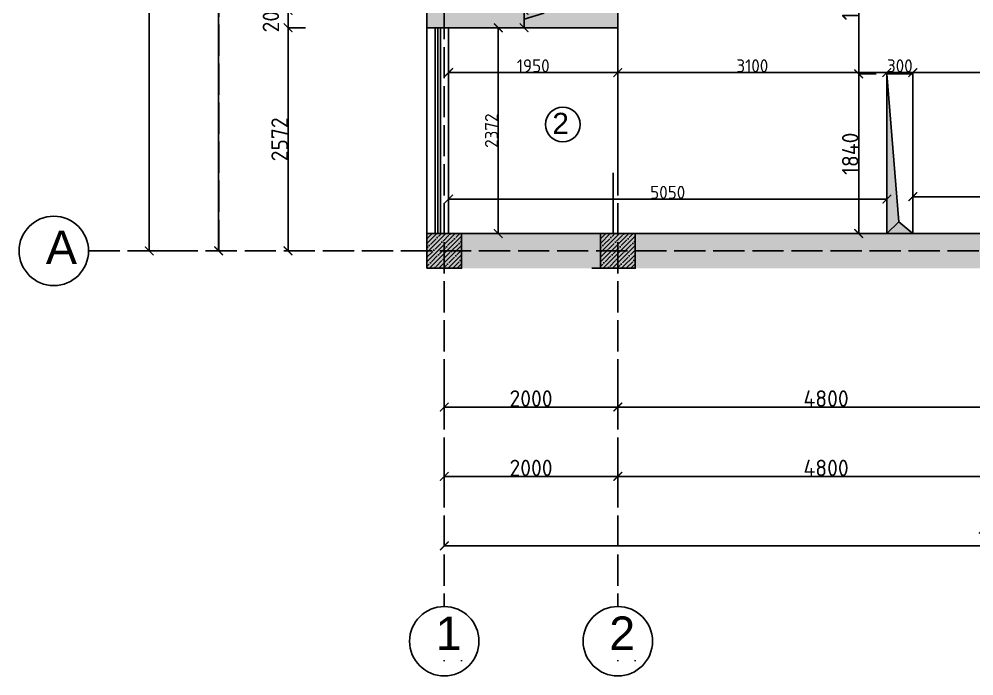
# Model space of a CAD drawing. Header units: millimetres. Extents: x -79936 to 190348, y -17907 to 78730.
# Drawn here: x 103462 to 114466, y 56808 to 64380 of the extents above; entities that cross this region are included whole.
import ezdxf

# ---------------------------------------------------------------- set-up
doc = ezdxf.new("R2010")
doc.units = ezdxf.units.MM
doc.linetypes.add('ACAD_ISO02W100', pattern=[15, 12, -3])
for name, color, linetype in [('0_Rəng_Yaşıllıqlar', 7, 'Continuous'), ('Plan 1', 7, 'Continuous'), ('Plan 2', 7, 'Continuous')]:
    doc.layers.add(name, color=color, linetype=linetype)
doc.styles.add('gost', font='GOST Common.ttf')
doc.styles.get("Standard").update_dxf_attribs({"font": 'arial.ttf'})
doc.dimstyles.new('GOST', dxfattribs={"dimtxt": 190, "dimasz": 100, "dimexe": 0.18, "dimexo": 0.06, "dimgap": 3, "dimtad": 1, "dimdec": 0, "dimzin": 0, "dimdsep": 46, "dimtxsty": 'gost', "dimblk": 'ARCHTICK', "dimcen": 0.09, "dimclrt": 256, "dimadec": 0, "dimazin": 0, "dimtfac": 1, "dimtdec": 0, "dimtofl": 0, "dimtmove": 0, "dimatfit": 3, "dimldrblk": 'ARCHTICK', "dimfxl": 200, "dimfxlon": 1, "dimtolj": 1, "dimtzin": 0, "dimarcsym": 0})

# ---------------------------------------------------------------- blocks, each defined once
blk = doc.blocks.new('_ArchTick')
at = {"color": 0, "linetype": 'ByBlock', "const_width": 0.15}
blk.add_lwpolyline([(-0.5, -0.5), (0.5, 0.5)], dxfattribs=at)
blk = doc.blocks.new('*D272')
at = {"color": 0, "lineweight": -2, "transparency": 16777216}
for p, q in [((109511, 64449), (109511, 64740)), ((109262, 64480), (109282, 64480)), ((109282, 64480), (109282, 64280)), ((109282, 64380), (109511, 64449)), ((109262, 64280), (109282, 64280))]:
    blk.add_line(p, q, dxfattribs=at)
at = {"layer": 'Defpoints', "color": 0, "lineweight": 40, "transparency": 16777216}
for p in [(109262, 64480), (109262, 64280), (109282, 64280)]:
    blk.add_point(p, dxfattribs=at)
at = {"color": 0, "lineweight": -2, "transparency": 16777216, "xscale": 100, "yscale": 100, "zscale": 100}
for p, rotation in [((109282, 64480), 90), ((109282, 64280), 270)]:
    blk.add_blockref('_ArchTick', p, dxfattribs=dict(at, rotation=rotation))
at = {"color": 18, "true_color": 0x000000, "transparency": 16777216, "insert": (109433, 64595), "char_height": 150, "attachment_point": 5, "rotation": 90, "style": 'gost'}
blk.add_mtext('\\A1;200', dxfattribs=at)
blk = doc.blocks.new('*D237')
at = {"color": 0, "lineweight": -2, "transparency": 16777216}
for p, q in [((108964, 64280), (108984, 64280)), ((108984, 64280), (108984, 61908)), ((108884, 61908), (108984, 61908))]:
    blk.add_line(p, q, dxfattribs=at)
at = {"layer": 'Defpoints', "color": 0, "lineweight": 40, "transparency": 16777216}
for p in [(108964, 64280), (108884, 61908), (108984, 61908)]:
    blk.add_point(p, dxfattribs=at)
at = {"color": 0, "lineweight": -2, "transparency": 16777216, "xscale": 100, "yscale": 100, "zscale": 100}
for p, rotation in [((108984, 64280), 90), ((108984, 61908), 270)]:
    blk.add_blockref('_ArchTick', p, dxfattribs=dict(at, rotation=rotation))
at = {"color": 18, "true_color": 0x000000, "transparency": 16777216, "insert": (108906, 63094), "char_height": 150, "attachment_point": 5, "rotation": 90, "style": 'gost'}
blk.add_mtext('\\A1;2372', dxfattribs=at)
blk = doc.blocks.new('*D285')
at = {"color": 0, "lineweight": -2, "transparency": 16777216}
for p, q in [((108412, 63964), (108412, 63764)), ((110362, 63964), (110362, 63764)), ((108412, 63764), (110362, 63764))]:
    blk.add_line(p, q, dxfattribs=at)
at = {"layer": 'Defpoints', "color": 0, "lineweight": 40, "transparency": 16777216}
for p in [(108412, 64280), (110362, 64280), (110362, 63764)]:
    blk.add_point(p, dxfattribs=at)
at = {"color": 0, "lineweight": -2, "transparency": 16777216, "xscale": 100, "yscale": 100, "zscale": 100, "rotation": 180}
blk.add_blockref('_ArchTick', (108412, 63764), dxfattribs=at)
at = {"color": 0, "lineweight": -2, "transparency": 16777216, "xscale": 100, "yscale": 100, "zscale": 100}
blk.add_blockref('_ArchTick', (110362, 63764), dxfattribs=at)
at = {"transparency": 16777216, "insert": (109387, 63842), "char_height": 150, "attachment_point": 5, "style": 'gost'}
blk.add_mtext('\\A1;1950', dxfattribs=at)
blk = doc.blocks.new('*D286')
at = {"color": 0, "lineweight": -2, "transparency": 16777216}
for p, q in [((110362, 63964), (110362, 63764)), ((110362, 63764), (113462, 63764)), ((113462, 63748), (113462, 63764))]:
    blk.add_line(p, q, dxfattribs=at)
at = {"layer": 'Defpoints', "color": 0, "lineweight": 40, "transparency": 16777216}
for p in [(110362, 64280), (113462, 63764), (113462, 63748)]:
    blk.add_point(p, dxfattribs=at)
at = {"color": 0, "lineweight": -2, "transparency": 16777216, "xscale": 100, "yscale": 100, "zscale": 100, "rotation": 180}
blk.add_blockref('_ArchTick', (110362, 63764), dxfattribs=at)
at = {"color": 0, "lineweight": -2, "transparency": 16777216, "xscale": 100, "yscale": 100, "zscale": 100}
blk.add_blockref('_ArchTick', (113462, 63764), dxfattribs=at)
at = {"transparency": 16777216, "insert": (111912, 63842), "char_height": 150, "attachment_point": 5, "style": 'gost'}
blk.add_mtext('\\A1;3100', dxfattribs=at)
blk = doc.blocks.new('*D287')
at = {"color": 0, "lineweight": -2, "transparency": 16777216}
for p, q in [((113462, 63748), (113462, 63764)), ((113462, 63764), (113762, 63764)), ((113762, 63748), (113762, 63764))]:
    blk.add_line(p, q, dxfattribs=at)
at = {"layer": 'Defpoints', "color": 0, "lineweight": 40, "transparency": 16777216}
for p in [(113462, 63748), (113762, 63764), (113762, 63748)]:
    blk.add_point(p, dxfattribs=at)
at = {"color": 0, "lineweight": -2, "transparency": 16777216, "xscale": 100, "yscale": 100, "zscale": 100, "rotation": 180}
blk.add_blockref('_ArchTick', (113462, 63764), dxfattribs=at)
at = {"color": 0, "lineweight": -2, "transparency": 16777216, "xscale": 100, "yscale": 100, "zscale": 100}
blk.add_blockref('_ArchTick', (113762, 63764), dxfattribs=at)
at = {"transparency": 16777216, "insert": (113612, 63842), "char_height": 150, "attachment_point": 5, "style": 'gost'}
blk.add_mtext('\\A1;300', dxfattribs=at)
blk = doc.blocks.new('*D288')
at = {"color": 0, "lineweight": -2, "transparency": 16777216}
for p, q in [((113762, 63748), (113762, 63764)), ((113762, 63764), (119160, 63764)), ((119160, 63766), (119160, 63764))]:
    blk.add_line(p, q, dxfattribs=at)
at = {"layer": 'Defpoints', "color": 0, "lineweight": 40, "transparency": 16777216}
for p in [(113762, 63748), (119160, 63766), (119160, 63764)]:
    blk.add_point(p, dxfattribs=at)
at = {"color": 0, "lineweight": -2, "transparency": 16777216, "xscale": 100, "yscale": 100, "zscale": 100, "rotation": 180}
blk.add_blockref('_ArchTick', (113762, 63764), dxfattribs=at)
at = {"color": 0, "lineweight": -2, "transparency": 16777216, "xscale": 100, "yscale": 100, "zscale": 100}
blk.add_blockref('_ArchTick', (119160, 63764), dxfattribs=at)
at = {"transparency": 16777216, "insert": (116461, 63842), "char_height": 150, "attachment_point": 5, "style": 'gost'}
blk.add_mtext('\\A1;5398', dxfattribs=at)
blk = doc.blocks.new('*D307')
at = {"color": 0, "lineweight": -2, "transparency": 16777216}
for p, q in [((106762, 64280), (106562, 64280)), ((106562, 61708), (106562, 64280)), ((106762, 61708), (106562, 61708))]:
    blk.add_line(p, q, dxfattribs=at)
at = {"layer": 'Defpoints', "color": 0, "lineweight": 40, "transparency": 16777216}
for p in [(106562, 64280), (108412, 64280), (108362, 61708)]:
    blk.add_point(p, dxfattribs=at)
at = {"color": 0, "lineweight": -2, "transparency": 16777216, "xscale": 100, "yscale": 100, "zscale": 100}
for p, rotation in [((106562, 64280), 90), ((106562, 61708), 270)]:
    blk.add_blockref('_ArchTick', p, dxfattribs=dict(at, rotation=rotation))
at = {"transparency": 16777216, "insert": (106464, 62994), "char_height": 190, "attachment_point": 5, "rotation": 90, "style": 'gost'}
blk.add_mtext('\\A1;2572', dxfattribs=at)
blk = doc.blocks.new('*D256')
at = {"color": 0, "lineweight": -2, "transparency": 16777216}
for p, q in [((106762, 64480), (106562, 64480)), ((106562, 64280), (106562, 64480)), ((106762, 64280), (106562, 64280))]:
    blk.add_line(p, q, dxfattribs=at)
at = {"layer": 'Defpoints', "color": 0, "lineweight": 40, "transparency": 16777216}
for p in [(106562, 64480), (108412, 64480), (108412, 64280)]:
    blk.add_point(p, dxfattribs=at)
at = {"color": 0, "lineweight": -2, "transparency": 16777216, "xscale": 100, "yscale": 100, "zscale": 100}
for p, rotation in [((106562, 64480), 90), ((106562, 64280), 270)]:
    blk.add_blockref('_ArchTick', p, dxfattribs=dict(at, rotation=rotation))
at = {"transparency": 16777216, "insert": (106364, 64413), "char_height": 190, "attachment_point": 5, "rotation": 90, "style": 'gost'}
blk.add_mtext('\\A1;200', dxfattribs=at)
blk = doc.blocks.new('*D258')
at = {"color": 0, "lineweight": -2, "transparency": 16777216}
for p, q in [((105162, 72108), (104962, 72108)), ((104962, 61708), (104962, 72108)), ((105162, 61708), (104962, 61708))]:
    blk.add_line(p, q, dxfattribs=at)
at = {"layer": 'Defpoints', "color": 0, "lineweight": 40, "transparency": 16777216}
for p in [(104962, 72108), (108362, 72108), (108362, 61708)]:
    blk.add_point(p, dxfattribs=at)
at = {"color": 0, "lineweight": -2, "transparency": 16777216, "xscale": 100, "yscale": 100, "zscale": 100}
for p, rotation in [((104962, 72108), 90), ((104962, 61708), 270)]:
    blk.add_blockref('_ArchTick', p, dxfattribs=dict(at, rotation=rotation))
at = {"transparency": 16777216, "insert": (104864, 66908), "char_height": 190, "attachment_point": 5, "rotation": 90, "style": 'gost'}
blk.add_mtext('\\A1;10400', dxfattribs=at)
blk = doc.blocks.new('*D259')
at = {"color": 0, "lineweight": -2, "transparency": 16777216}
for p, q in [((105962, 68108), (105762, 68108)), ((105762, 61708), (105762, 68108)), ((105962, 61708), (105762, 61708))]:
    blk.add_line(p, q, dxfattribs=at)
at = {"layer": 'Defpoints', "color": 0, "lineweight": 40, "transparency": 16777216}
for p in [(105762, 68108), (108362, 68108), (108362, 61708)]:
    blk.add_point(p, dxfattribs=at)
at = {"color": 0, "lineweight": -2, "transparency": 16777216, "xscale": 100, "yscale": 100, "zscale": 100}
for p, rotation in [((105762, 68108), 90), ((105762, 61708), 270)]:
    blk.add_blockref('_ArchTick', p, dxfattribs=dict(at, rotation=rotation))
at = {"transparency": 16777216, "insert": (105664, 64908), "char_height": 190, "attachment_point": 5, "rotation": 90, "style": 'gost'}
blk.add_mtext('\\A1;6400', dxfattribs=at)
blk = doc.blocks.new('*D308')
at = {"color": 0, "lineweight": -2, "transparency": 16777216}
for p, q in [((108362, 60108), (108362, 59908)), ((110362, 60108), (110362, 59908)), ((108362, 59908), (110362, 59908))]:
    blk.add_line(p, q, dxfattribs=at)
at = {"layer": 'Defpoints', "color": 0, "lineweight": 40, "transparency": 16777216}
for p in [(108362, 61708), (110362, 61708), (110362, 59908)]:
    blk.add_point(p, dxfattribs=at)
at = {"color": 0, "lineweight": -2, "transparency": 16777216, "xscale": 100, "yscale": 100, "zscale": 100, "rotation": 180}
blk.add_blockref('_ArchTick', (108362, 59908), dxfattribs=at)
at = {"color": 0, "lineweight": -2, "transparency": 16777216, "xscale": 100, "yscale": 100, "zscale": 100}
blk.add_blockref('_ArchTick', (110362, 59908), dxfattribs=at)
at = {"transparency": 16777216, "insert": (109362, 60006), "char_height": 190, "attachment_point": 5, "style": 'gost'}
blk.add_mtext('\\A1;2000', dxfattribs=at)
blk = doc.blocks.new('*D309')
at = {"color": 0, "lineweight": -2, "transparency": 16777216}
for p, q in [((110362, 60108), (110362, 59908)), ((115162, 60108), (115162, 59908)), ((110362, 59908), (115162, 59908))]:
    blk.add_line(p, q, dxfattribs=at)
at = {"layer": 'Defpoints', "color": 0, "lineweight": 40, "transparency": 16777216}
for p in [(110362, 61708), (115162, 61708), (115162, 59908)]:
    blk.add_point(p, dxfattribs=at)
at = {"color": 0, "lineweight": -2, "transparency": 16777216, "xscale": 100, "yscale": 100, "zscale": 100, "rotation": 180}
blk.add_blockref('_ArchTick', (110362, 59908), dxfattribs=at)
at = {"color": 0, "lineweight": -2, "transparency": 16777216, "xscale": 100, "yscale": 100, "zscale": 100}
blk.add_blockref('_ArchTick', (115162, 59908), dxfattribs=at)
at = {"transparency": 16777216, "insert": (112762, 60006), "char_height": 190, "attachment_point": 5, "style": 'gost'}
blk.add_mtext('\\A1;4800', dxfattribs=at)
blk = doc.blocks.new('*D261')
at = {"color": 0, "lineweight": -2, "transparency": 16777216}
for p, q in [((108362, 59308), (108362, 59108)), ((110362, 59308), (110362, 59108)), ((108362, 59108), (110362, 59108))]:
    blk.add_line(p, q, dxfattribs=at)
at = {"layer": 'Defpoints', "color": 0, "lineweight": 40, "transparency": 16777216}
for p in [(108362, 61708), (110362, 61708), (110362, 59108)]:
    blk.add_point(p, dxfattribs=at)
at = {"color": 0, "lineweight": -2, "transparency": 16777216, "xscale": 100, "yscale": 100, "zscale": 100, "rotation": 180}
blk.add_blockref('_ArchTick', (108362, 59108), dxfattribs=at)
at = {"color": 0, "lineweight": -2, "transparency": 16777216, "xscale": 100, "yscale": 100, "zscale": 100}
blk.add_blockref('_ArchTick', (110362, 59108), dxfattribs=at)
at = {"transparency": 16777216, "insert": (109362, 59206), "char_height": 190, "attachment_point": 5, "style": 'gost'}
blk.add_mtext('\\A1;2000', dxfattribs=at)
blk = doc.blocks.new('*D262')
at = {"color": 0, "lineweight": -2, "transparency": 16777216}
for p, q in [((110362, 59308), (110362, 59108)), ((110362, 59108), (115162, 59108)), ((115162, 59108), (115162, 59108))]:
    blk.add_line(p, q, dxfattribs=at)
at = {"layer": 'Defpoints', "color": 0, "lineweight": 40, "transparency": 16777216}
for p in [(110362, 61708), (115162, 59108), (115162, 59108)]:
    blk.add_point(p, dxfattribs=at)
at = {"color": 0, "lineweight": -2, "transparency": 16777216, "xscale": 100, "yscale": 100, "zscale": 100, "rotation": 180}
blk.add_blockref('_ArchTick', (110362, 59108), dxfattribs=at)
at = {"color": 0, "lineweight": -2, "transparency": 16777216, "xscale": 100, "yscale": 100, "zscale": 100}
blk.add_blockref('_ArchTick', (115162, 59108), dxfattribs=at)
at = {"transparency": 16777216, "insert": (112762, 59206), "char_height": 190, "attachment_point": 5, "style": 'gost'}
blk.add_mtext('\\A1;4800', dxfattribs=at)
blk = doc.blocks.new('*D312')
at = {"color": 0, "lineweight": -2, "transparency": 16777216}
for p, q in [((108362, 58508), (108362, 58308)), ((121262, 58508), (121262, 58308)), ((108362, 58308), (121262, 58308))]:
    blk.add_line(p, q, dxfattribs=at)
at = {"layer": 'Defpoints', "color": 0, "lineweight": 40, "transparency": 16777216}
for p in [(108362, 61708), (121262, 61708), (121262, 58308)]:
    blk.add_point(p, dxfattribs=at)
at = {"color": 0, "lineweight": -2, "transparency": 16777216, "xscale": 100, "yscale": 100, "zscale": 100, "rotation": 180}
blk.add_blockref('_ArchTick', (108362, 58308), dxfattribs=at)
at = {"color": 0, "lineweight": -2, "transparency": 16777216, "xscale": 100, "yscale": 100, "zscale": 100}
blk.add_blockref('_ArchTick', (121262, 58308), dxfattribs=at)
at = {"transparency": 16777216, "insert": (114812, 58406), "char_height": 190, "attachment_point": 5, "style": 'gost'}
blk.add_mtext('\\A1;12900', dxfattribs=at)
blk = doc.blocks.new('*D319')
at = {"color": 0, "lineweight": -2, "transparency": 16777216}
for p, q in [((108412, 62105), (108412, 62306)), ((108412, 62305), (113462, 62305)), ((113462, 62105), (113462, 62306))]:
    blk.add_line(p, q, dxfattribs=at)
at = {"layer": 'Defpoints', "color": 0, "lineweight": 40, "transparency": 16777216}
for p in [(113462, 62305), (108412, 61908), (113462, 61908)]:
    blk.add_point(p, dxfattribs=at)
at = {"color": 0, "lineweight": -2, "transparency": 16777216, "xscale": 100, "yscale": 100, "zscale": 100, "rotation": 180}
blk.add_blockref('_ArchTick', (108412, 62305), dxfattribs=at)
at = {"color": 0, "lineweight": -2, "transparency": 16777216, "xscale": 100, "yscale": 100, "zscale": 100}
blk.add_blockref('_ArchTick', (113462, 62305), dxfattribs=at)
at = {"transparency": 16777216, "insert": (110937, 62383), "char_height": 150, "attachment_point": 5, "style": 'gost'}
blk.add_mtext('\\A1;5050', dxfattribs=at)
blk = doc.blocks.new('*D320')
at = {"color": 0, "lineweight": -2, "transparency": 16777216}
for p, q in [((113762, 62133), (113762, 62333)), ((113762, 62333), (119154, 62333)), ((119154, 62133), (119154, 62333))]:
    blk.add_line(p, q, dxfattribs=at)
at = {"layer": 'Defpoints', "color": 0, "lineweight": 40, "transparency": 16777216}
for p in [(119154, 62333), (113762, 61908), (119154, 61908)]:
    blk.add_point(p, dxfattribs=at)
at = {"color": 0, "lineweight": -2, "transparency": 16777216, "xscale": 100, "yscale": 100, "zscale": 100, "rotation": 180}
blk.add_blockref('_ArchTick', (113762, 62333), dxfattribs=at)
at = {"color": 0, "lineweight": -2, "transparency": 16777216, "xscale": 100, "yscale": 100, "zscale": 100}
blk.add_blockref('_ArchTick', (119154, 62333), dxfattribs=at)
at = {"transparency": 16777216, "insert": (116458, 62411), "char_height": 150, "attachment_point": 5, "style": 'gost'}
blk.add_mtext('\\A1;5391', dxfattribs=at)
blk = doc.blocks.new('*D324')
at = {"color": 0, "lineweight": -2, "transparency": 16777216}
for p, q in [((113338, 63748), (113138, 63748)), ((113138, 61908), (113138, 63748)), ((113338, 61908), (113138, 61908))]:
    blk.add_line(p, q, dxfattribs=at)
at = {"layer": 'Defpoints', "color": 0, "lineweight": 40, "transparency": 16777216}
for p in [(113138, 63748), (113462, 63748), (113462, 61908)]:
    blk.add_point(p, dxfattribs=at)
at = {"color": 0, "lineweight": -2, "transparency": 16777216, "xscale": 100, "yscale": 100, "zscale": 100}
for p, rotation in [((113138, 63748), 90), ((113138, 61908), 270)]:
    blk.add_blockref('_ArchTick', p, dxfattribs=dict(at, rotation=rotation))
at = {"transparency": 16777216, "insert": (113040, 62828), "char_height": 190, "attachment_point": 5, "rotation": 90, "style": 'gost'}
blk.add_mtext('\\A1;1840', dxfattribs=at)
blk = doc.blocks.new('*D325')
at = {"color": 0, "lineweight": -2, "transparency": 16777216}
for p, q in [((113338, 65448), (113138, 65448)), ((113138, 63748), (113138, 65448)), ((113338, 63748), (113138, 63748))]:
    blk.add_line(p, q, dxfattribs=at)
at = {"layer": 'Defpoints', "color": 0, "lineweight": 40, "transparency": 16777216}
for p in [(113138, 65448), (113812, 65448), (113462, 63748)]:
    blk.add_point(p, dxfattribs=at)
at = {"color": 0, "lineweight": -2, "transparency": 16777216, "xscale": 100, "yscale": 100, "zscale": 100}
for p, rotation in [((113138, 65448), 90), ((113138, 63748), 270)]:
    blk.add_blockref('_ArchTick', p, dxfattribs=dict(at, rotation=rotation))
at = {"transparency": 16777216, "insert": (113040, 64598), "char_height": 190, "attachment_point": 5, "rotation": 90, "style": 'gost'}
blk.add_mtext('\\A1;1700', dxfattribs=at)

msp = doc.modelspace()

# ---------------------------------------------------------------- hatches: boundary and pattern name
at = {"ltscale": 50, "true_color": 0x636466, "transparency": 33554687}
h = msp.add_hatch(color=251, dxfattribs=at)
h.dxf.hatch_style = 1
h.paths.add_polyline_path([(110362.206, 64480.49), (108562.206, 64480.49), (108562.206, 64280.49), (110362.206, 64280.49)])
h.paths.add_polyline_path([(119162.206, 68308.118), (115162.206, 68308.118), (115162.206, 68658.118), (114962.206, 68658.118), (114962.206, 68108.453), (119162.206, 68109.38)])
h.paths.add_polyline_path([(110438.359, 66508.118), (110362.206, 66508.118), (110362.206, 66308.118), (110438.359, 66308.118)], flags=17)
h.paths.add_polyline_path([(108562.206, 64480.49), (108162.206, 64480.49), (108162.206, 64280.49), (108562.206, 64280.49), (108562.206, 64308.118)])
h.paths.add_polyline_path([(111212.206, 66308.118), (111212.206, 66508.118), (111038.359, 66508.118), (111038.359, 66308.118)], flags=17)
h.paths.add_polyline_path([(108902.206, 71908.118), (108902.206, 72308.118), (108162.206, 72308.118), (108162.206, 71908.118)])
h.paths.add_polyline_path([(114962.206, 69408.118), (115162.206, 69408.118), (115162.206, 69708.118), (114562.206, 69708.118), (114562.206, 71908.118), (114362.206, 71908.118), (114362.206, 69708.118), (113562.206, 69708.118), (113562.206, 69228.118), (113762.206, 69228.118), (113762.206, 69508.118), (114962.206, 69508.118)])
h.paths.add_polyline_path([(113562.206, 68308.118), (113762.206, 68308.118), (113762.206, 68478.118), (113562.206, 68478.118)])
h.paths.add_polyline_path([(113512.206, 68108.118), (113512.206, 68308.118), (110162.206, 68308.118), (110162.206, 65330.49), (110362.206, 65330.49), (110362.206, 66308.118), (110362.206, 68108.118)])
h.paths.add_polyline_path([(121461.995, 61508.118), (121461.995, 61908.118), (108562.206, 61908.118), (108162.206, 61908.118), (108162.206, 61508.118)])
h.paths.add_polyline_path([(121261.995, 71908.118), (121261.995, 72308.118), (109862.206, 72308.118), (109862.206, 71908.118), (110362.206, 71908.118), (114362.206, 71908.118)])
at = {"transparency": 33554687}
h = msp.add_hatch(color=7, dxfattribs=at)
h.dxf.hatch_style = 1
h.paths.add_polyline_path([(113462.206, 63748.118), (113462.206, 61908.118), (113600.143, 62042.667)])
h.paths.add_polyline_path([(113600.143, 62042.667), (113462.206, 61908.118), (113762.206, 61908.118)])
h = msp.add_hatch(dxfattribs=at)
h.set_pattern_fill('ANSI35', color=1, scale=300)
h.set_pattern_definition([(45, (55169.186, 39030.7), (-53.03301, 53.03301), []), (45, (55222.22, 39030.7), (-53.03301, 53.03301), [93.75, -18.75, 0, -18.75])])
h.paths.add_polyline_path([(108562.206, 61908.118), (108162.206, 61908.118), (108162.206, 61508.118), (108562.206, 61508.118)])
h = msp.add_hatch(dxfattribs=at)
h.set_pattern_fill('ANSI35', color=1, scale=300)
h.set_pattern_definition([(45, (57169.186, 39030.7), (-53.03301, 53.03301), []), (45, (57222.22, 39030.7), (-53.03301, 53.03301), [93.75, -18.75, 0, -18.75])])
h.paths.add_polyline_path([(110562.206, 61908.118), (110162.206, 61908.118), (110162.206, 61508.118), (110562.206, 61508.118)])
at = {"layer": '0_Rəng_Yaşıllıqlar', "true_color": 0x636466, "transparency": 33554687}
h = msp.add_hatch(color=251, dxfattribs=at)
h.dxf.hatch_style = 1
h.paths.add_polyline_path([(110162.206, 64280.49), (110362.206, 64280.49), (110362.206, 64308.118), (110162.206, 64308.118)])

# ---------------------------------------------------------------- linework, layer by layer
for p, q in [((108562.206, 64280.49), (110162.206, 64280.49)), ((110162.206, 64280.49), (110362.206, 64280.49))]:
    msp.add_line(p, q)
at = {"lineweight": 25}
for p, q in [((110362.206, 64280.49), (110362.206, 62449.262)), ((110309.411, 62607.646), (110309.411, 61908.118))]:
    msp.add_line(p, q, dxfattribs=at)
at = {"color": 18, "true_color": 0x000000}
for p, q in [((113462.206, 63748.118), (113462.206, 61908.118)), ((113462.206, 63748.118), (113762.206, 63748.118)), ((108562.206, 61908.118), (121112.206, 61908.118))]:
    msp.add_line(p, q, dxfattribs=at)
at = {"color": 152, "true_color": 0x2776bb}
msp.add_line((108562.206, 61908.118), (108162.206, 61908.118), dxfattribs=at)
at = {"color": 18, "true_color": 0x000000}
for points in [[(108162.206, 64280.49), (108162.206, 64480.49), (110362.206, 64480.49)], [(110362.206, 64480.49), (110362.206, 64308.118)], [(108162.206, 64280.49), (108162.206, 61908.118)], [(108162.206, 64280.49), (110362.206, 64280.49)], [(108412.206, 64280.49), (108412.206, 61908.118)], [(113462.206, 61908.118), (113600.143, 62042.667), (113462.206, 63748.118)], [(113762.206, 61908.118), (113600.143, 62042.667), (113462.206, 63748.118)], [(113762.206, 63748.118), (113762.206, 61908.118)]]:
    msp.add_lwpolyline(points, dxfattribs=at)
at = {"color": 152, "true_color": 0x2776bb}
for points in [[(108257.206, 64280.49), (108257.206, 61908.118)], [(108287.206, 64280.49), (108287.206, 61908.118)], [(108317.206, 64280.49), (108317.206, 61908.118)], [(108562.206, 61508.118), (108162.206, 61508.118)], [(110462.206, 61508.118), (110062.206, 61508.118)]]:
    msp.add_lwpolyline(points, dxfattribs=at)
for points in [[(108162.206, 61508.118), (108562.206, 61508.118), (108562.206, 61908.118), (108162.206, 61908.118)], [(110162.206, 61508.118), (110562.206, 61508.118), (110562.206, 61908.118), (110162.206, 61908.118)]]:
    msp.add_lwpolyline(points, close=True)
at = {"color": 18, "true_color": 0x000000}
for centre in [(103862.206, 61708.118), (108362.206, 57208.298), (110362.206, 57208.298)]:
    msp.add_circle(centre, 400, dxfattribs=at)
at = {"layer": 'Plan 1', "color": 251, "linetype": 'ACAD_ISO02W100', "ltscale": 30, "true_color": 0x636466}
for p, q in [((104962.206, 61708.118), (104962.206, 72108.118)), ((105762.206, 61708.118), (105762.206, 72108.118)), ((106562.206, 61708.118), (106562.206, 72108.118)), ((108362.206, 59908.118), (121312.206, 59908.118)), ((108362.206, 59108.118), (121312.206, 59108.118)), ((108362.206, 58308.118), (121312.206, 58308.118)), ((108362.206, 56978.138), (108362.206, 56990.652)), ((108562.206, 56978.138), (108562.206, 56990.652)), ((110362.206, 56978.318), (110362.206, 56990.832)), ((110562.206, 56978.318), (110562.206, 56990.832))]:
    msp.add_line(p, q, dxfattribs=at)
for points in [[(108362.206, 76208.298), (108362.206, 57608.298)], [(110362.206, 76208.298), (110362.206, 57608.298)], [(104262.206, 61708.118), (125412.206, 61708.118)]]:
    msp.add_lwpolyline(points, dxfattribs=at)
at = {"layer": 'Plan 2'}
msp.add_circle((109727.843, 63166.08), 200, dxfattribs=at)

# ---------------------------------------------------------------- texts
at = {"layer": 'Plan 1', "insert": (103770.78, 61557.68), "char_height": 384.87481, "attachment_point": 7, "style": 'gost'}
msp.add_mtext_dynamic_manual_height_columns('{\\fArial|b0|i0|c238|p34;A}', width=384.87481, gutter_width=0.55, heights=[0], dxfattribs=at)
at = {"layer": 'Plan 1', "char_height": 384.875, "attachment_point": 1}
for s, insert in [('1', (108262.713, 57492.88)), ('2', (110262.713, 57493.06))]:
    msp.add_mtext_dynamic_manual_height_columns(s, width=384.87481, gutter_width=0.55, heights=[0], dxfattribs=dict(at, insert=insert))
at = {"layer": 'Plan 2', "insert": (109607.495, 63300.181), "char_height": 245.412, "attachment_point": 1}
msp.add_mtext_dynamic_manual_height_columns('2', width=245.41227, gutter_width=0.818, heights=[0], dxfattribs=at)

# ---------------------------------------------------------------- dimensions: what is measured, and where the dimension line sits
at = {"color": 18, "true_color": 0x000000}
for base, p1, p2, picture, middle in [((104962.206, 72108.118), (108362.206, 61708.118), (108362.206, 72108.118), '*D258', (104864.206, 66908.118)), ((105762.206, 68108.118), (108362.206, 61708.118), (108362.206, 68108.118), '*D259', (105664.206, 64908.118)), ((106562.206, 64280.49), (108362.206, 61708.118), (108412.206, 64280.49), '*D307', (106464.206, 62994.304)), ((113137.784, 63748.118), (113462.206, 61908.118), (113462.206, 63748.118), '*D324', (113039.784, 62828.118))]:
    dim = msp.add_linear_dim(base=base, p1=p1, p2=p2, angle=90, dimstyle='GOST', dxfattribs=at)
    dim.commit()
    dim.dimension.update_dxf_attribs({"geometry": picture, "text_midpoint": middle})
for base, p1, p2, override, picture, middle in [((113137.784, 65448.118), (113462.206, 63748.118), (113812.206, 65448.118), {"dimtmove": 1}, '*D325', (113039.784, 64598.118)), ((109281.562, 64280.49), (109262.206, 64480.49), (109262.206, 64280.49), {"dimtxt": 150, "dimclrt": 18, "dimtmove": 1}, '*D272', (109433.242, 64452.394)), ((106562.206, 64480.49), (108412.206, 64280.49), (108412.206, 64480.49), {"dimtmove": 1}, '*D256', (106364.206, 64413.49)), ((108983.73, 61908.118), (108964.374, 64280.49), (108883.721, 61908.118), {"dimtxt": 150, "dimclrt": 18, "dimtmove": 1}, '*D237', (108905.73, 63094.304))]:
    dim = msp.add_linear_dim(base=base, p1=p1, p2=p2, angle=90, dimstyle='GOST', override=override, dxfattribs=at)
    dim.commit()
    dim.dimension.update_dxf_attribs({"geometry": picture, "text_midpoint": middle})
for base, p1, p2, override, picture, middle in [((110362.206, 63764.014), (108412.206, 64280.49), (110362.206, 64280.49), {"dimtxt": 150}, '*D285', (109387.206, 63842.014)), ((113462.206, 63764.014), (110362.206, 64280.49), (113462.206, 63748.118), {"dimtxt": 150, "dimtmove": 1}, '*D286', (111912.206, 63842.014)), ((113762.206, 63764.014), (113462.206, 63748.118), (113762.206, 63748.118), {"dimtxt": 150, "dimtmove": 1}, '*D287', (113612.206, 63842.014)), ((119160.469, 63764.014), (113762.206, 63748.118), (119160.469, 63765.973), {"dimtxt": 150, "dimtmove": 1}, '*D288', (116461.337, 63842.014)), ((119153.678, 62333.027), (113762.206, 61908.118), (119153.678, 61908.453), {"dimtxt": 150}, '*D320', (116457.942, 62411.027)), ((113462.206, 62305.447), (108412.206, 61908.118), (113462.206, 61908.118), {"dimtxt": 150}, '*D319', (110937.206, 62383.447)), ((115161.995, 59908.118), (110362.206, 61708.118), (115161.995, 61708.118), {"dimtmove": 1}, '*D309', (112762.101, 60006.118)), ((115161.995, 59108.118), (110362.206, 61708.118), (115161.995, 59108.118), {"dimtmove": 1}, '*D262', (112762.101, 59206.118))]:
    dim = msp.add_linear_dim(base=base, p1=p1, p2=p2, dimstyle='GOST', override=override, dxfattribs=at)
    dim.commit()
    dim.dimension.update_dxf_attribs({"geometry": picture, "text_midpoint": middle})
for base, p2, picture, middle in [((110362.206, 59908.118), (110362.206, 61708.118), '*D308', (109362.206, 60006.118)), ((110362.206, 59108.118), (110362.206, 61708.118), '*D261', (109362.206, 59206.118)), ((121261.995, 58308.118), (121261.995, 61708.118), '*D312', (114812.101, 58406.118))]:
    dim = msp.add_linear_dim(base=base, p1=(108362.206, 61708.118), p2=p2, dimstyle='GOST', dxfattribs=at)
    dim.commit()
    dim.dimension.update_dxf_attribs({"geometry": picture, "text_midpoint": middle})

doc.saveas('drawing.dxf')
